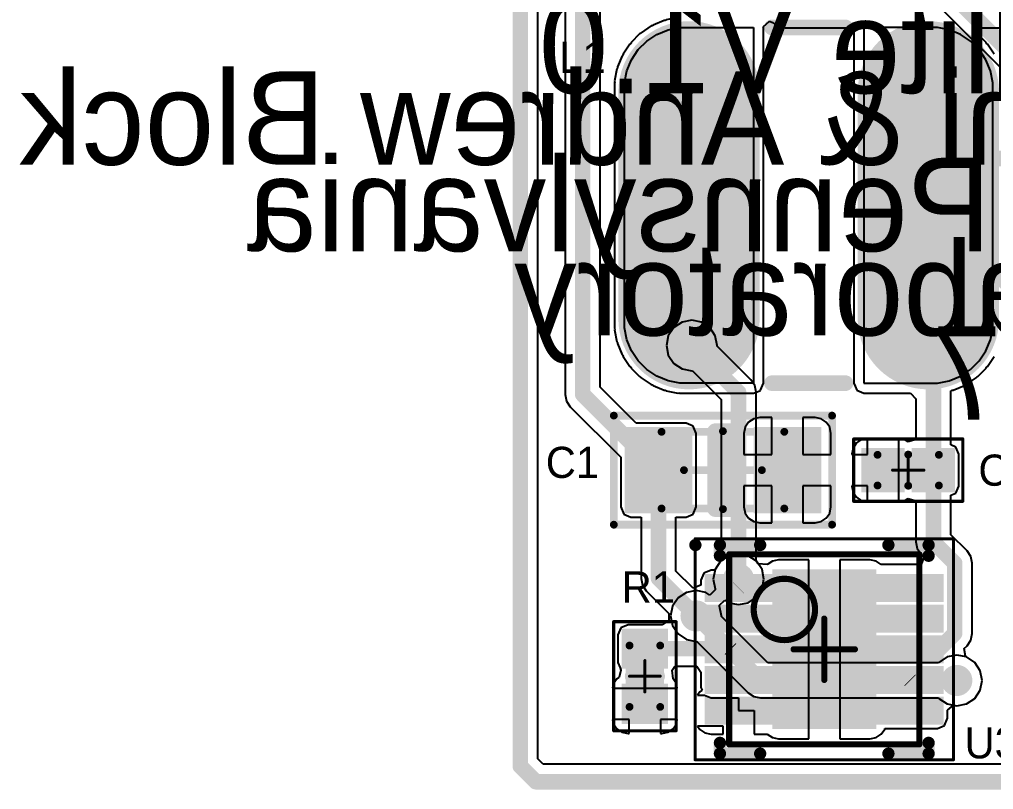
# Model space of a CAD drawing. Header units: millimetres. Extents: x 2.97 to 4.22, y 2.56 to 3.79.
# Drawn here: x 2.969 to 3.594, y 2.555 to 3.049 of the extents above; entities that cross this region are included whole.
import ezdxf

# ---------------------------------------------------------------- set-up
doc = ezdxf.new("R2010")
doc.units = ezdxf.units.MM
doc.header["$MEASUREMENT"] = 0
for name, color, linetype in [('BottomLayer', 5, 'Continuous'), ('BottomOverlay', 54, 'Continuous'), ('BottomSolder', 6, 'Continuous'), ('KeepOutLayer', 6, 'Continuous'), ('Mechanical13', 56, 'Continuous'), ('Mechanical15', 56, 'Continuous'), ('Mechanical2', 216, 'Continuous'), ('Mechanical3', 76, 'Continuous'), ('MultiLayer', 9, 'Continuous'), ('TopLayer', 1, 'Continuous'), ('TopOverlay', 2, 'Continuous'), ('TopPaste', 8, 'Continuous'), ('TopSolder', 216, 'Continuous')]:
    doc.layers.add(name, color=color, linetype=linetype)

msp = doc.modelspace()

# ---------------------------------------------------------------- linework, layer by layer
at = {"layer": 'BottomLayer'}
for p, q in [((3.30122, 2.57465), (3.30122, 3.66496)), ((3.45816, 3.1583), (3.80415, 2.81231)), ((3.4, 2.85631), (3.39376, 2.85507)), ((3.40624, 2.85507), (3.4, 2.85631)), ((3.38846, 2.85154), (3.38493, 2.84624)), ((3.39376, 2.85507), (3.38846, 2.85154)), ((3.41154, 2.85154), (3.40624, 2.85507)), ((3.41507, 2.84624), (3.41154, 2.85154)), ((3.38493, 2.84624), (3.38369, 2.84)), ((3.41631, 2.84), (3.41507, 2.84624)), ((3.38369, 2.84), (3.38493, 2.83376)), ((3.41624, 2.83962), (3.41631, 2.84)), ((3.43793, 2.81793), (3.41624, 2.83962)), ((3.38493, 2.83376), (3.38846, 2.82846)), ((3.38846, 2.82846), (3.39376, 2.82493)), ((3.39376, 2.82493), (3.4, 2.82369)), ((3.4, 2.82369), (3.40038, 2.82376)), ((3.40038, 2.82376), (3.41878, 2.80535)), ((3.44036, 2.81429), (3.43793, 2.81793)), ((3.44122, 2.81), (3.44036, 2.81429)), ((3.44122, 2.70175), (3.44122, 2.81)), ((3.44122, 2.81), (3.44122, 2.81)), ((3.41878, 2.80535), (3.41878, 2.70175)), ((3.41846, 2.70154), (3.41493, 2.69624)), ((3.41878, 2.70175), (3.41846, 2.70154)), ((3.44154, 2.70154), (3.44122, 2.70175)), ((3.44507, 2.69624), (3.44154, 2.70154)), ((3.41493, 2.69624), (3.41369, 2.69)), ((3.44631, 2.69), (3.44507, 2.69624)), ((3.41369, 2.69), (3.41493, 2.68376)), ((3.44507, 2.68376), (3.44631, 2.69)), ((3.39651, 2.68151), (3.39121, 2.67797)), ((3.40275, 2.68275), (3.39651, 2.68151)), ((3.40899, 2.68151), (3.40275, 2.68275)), ((3.41157, 2.67978), (3.40899, 2.68151)), ((3.41518, 2.68339), (3.41157, 2.67978)), ((3.41493, 2.68376), (3.41518, 2.68339)), ((3.44154, 2.67846), (3.44507, 2.68376)), ((3.39121, 2.67797), (3.38768, 2.67268)), ((3.41757, 2.67305), (3.42118, 2.67665)), ((3.42118, 2.67665), (3.42376, 2.67493)), ((3.42376, 2.67493), (3.43, 2.67369)), ((3.43, 2.67369), (3.43624, 2.67493)), ((3.43624, 2.67493), (3.44154, 2.67846)), ((3.38768, 2.67268), (3.38644, 2.66643)), ((3.41782, 2.67268), (3.41757, 2.67305)), ((3.41906, 2.66643), (3.41782, 2.67268)), ((3.38644, 2.66643), (3.38768, 2.66019)), ((3.41899, 2.66606), (3.41906, 2.66643)), ((3.44883, 2.63622), (3.41899, 2.66606)), ((3.38768, 2.66019), (3.39121, 2.6549)), ((3.39121, 2.6549), (3.39651, 2.65136)), ((3.39651, 2.65136), (3.40275, 2.65012)), ((3.40275, 2.65012), (3.40313, 2.6502)), ((3.40313, 2.6502), (3.43625, 2.61707)), ((3.56376, 2.64007), (3.55846, 2.63654)), ((3.57, 2.64131), (3.56376, 2.64007)), ((3.57624, 2.64007), (3.57, 2.64131)), ((3.58154, 2.63654), (3.57624, 2.64007)), ((3.55825, 2.63622), (3.44883, 2.63622)), ((3.55846, 2.63654), (3.55825, 2.63622)), ((3.58507, 2.63124), (3.58154, 2.63654)), ((3.58631, 2.625), (3.58507, 2.63124)), ((3.58507, 2.61876), (3.58631, 2.625)), ((3.58154, 2.61346), (3.58507, 2.61876)), ((3.43625, 2.61707), (3.43625, 2.61707)), ((3.43625, 2.61707), (3.43989, 2.61464)), ((3.43989, 2.61464), (3.44418, 2.61378)), ((3.44418, 2.61378), (3.44418, 2.61378)), ((3.44418, 2.61378), (3.55825, 2.61378)), ((3.55825, 2.61378), (3.55846, 2.61346)), ((3.55846, 2.61346), (3.56376, 2.60993)), ((3.57624, 2.60993), (3.58154, 2.61346)), ((3.56376, 2.60993), (3.57, 2.60869)), ((3.57, 2.60869), (3.57624, 2.60993)), ((3.30465, 2.57122), (3.30122, 2.57465)), ((4.19035, 2.57122), (3.30465, 2.57122))]:
    msp.add_line(p, q, dxfattribs=at)
at = {"layer": 'BottomLayer', "const_width": 0.01}
for points in [[(3.4628, 3.16952), (3.81332, 2.819)], [(3.4, 2.84), (3.43, 2.81)], [(3.43, 2.69), (3.43, 2.81)], [(3.40275, 2.66643), (3.44418, 2.625)], [(3.44418, 2.625), (3.57, 2.625)]]:
    msp.add_lwpolyline(points, dxfattribs=at)
at = {"layer": 'BottomLayer'}
for points, const_width in [([(3.395, 2.84, 1), (3.405, 2.84, 1)], 0.01), ([(3.3975, 2.84, 1), (3.4025, 2.84, 1)], 0.005), ([(3.4275, 2.81, 1), (3.4325, 2.81, 1)], 0.005), ([(3.4275, 2.81, 1), (3.4325, 2.81, 1)], 0.005), ([(3.455, 2.77, 1), (3.465, 2.77, 1)], 0.01), ([(3.455, 2.745, 1), (3.465, 2.745, 1)], 0.01), ([(3.425, 2.69, 1), (3.435, 2.69, 1)], 0.01), ([(3.4275, 2.69, 1), (3.4325, 2.69, 1)], 0.005), ([(3.47, 2.68, 1), (3.48, 2.68, 1)], 0.01), ([(3.49, 2.68, 1), (3.5, 2.68, 1)], 0.01), ([(3.39775, 2.66643, 1), (3.40775, 2.66643, 1)], 0.01), ([(3.40025, 2.66643, 1), (3.40525, 2.66643, 1)], 0.005), ([(3.47, 2.655, 1), (3.48, 2.655, 1)], 0.01), ([(3.49, 2.655, 1), (3.5, 2.655, 1)], 0.01), ([(3.565, 2.625, 1), (3.575, 2.625, 1)], 0.01), ([(3.44168, 2.625, 1), (3.44668, 2.625, 1)], 0.005), ([(3.44168, 2.625, 1), (3.44668, 2.625, 1)], 0.005), ([(3.5675, 2.625, 1), (3.5725, 2.625, 1)], 0.005), ([(3.36492, 2.61, 1), (3.37492, 2.61, 1)], 0.01)]:
    msp.add_lwpolyline(points, format="xyb", close=True, dxfattribs=dict(at, const_width=const_width))
at = {"layer": 'BottomSolder', "const_width": 0.006}
for points in [[(3.397, 2.84, 1), (3.403, 2.84, 1)], [(3.457, 2.77, 1), (3.463, 2.77, 1)], [(3.457, 2.745, 1), (3.463, 2.745, 1)], [(3.427, 2.69, 1), (3.433, 2.69, 1)], [(3.472, 2.68, 1), (3.478, 2.68, 1)], [(3.492, 2.68, 1), (3.498, 2.68, 1)], [(3.39975, 2.66643, 1), (3.40575, 2.66643, 1)], [(3.472, 2.655, 1), (3.478, 2.655, 1)], [(3.492, 2.655, 1), (3.498, 2.655, 1)], [(3.567, 2.625, 1), (3.573, 2.625, 1)], [(3.36692, 2.61, 1), (3.37292, 2.61, 1)]]:
    msp.add_lwpolyline(points, format="xyb", close=True, dxfattribs=at)
at = {"layer": 'KeepOutLayer', "const_width": 0.01}
for points in [[(3.29, 2.57), (3.29, 3.775)], [(3.29, 2.57), (3.3, 2.56)], [(3.3, 2.56), (4.195, 2.56)]]:
    msp.add_lwpolyline(points, dxfattribs=at)
at = {"layer": 'KeepOutLayer', "const_width": 0.005}
for points in [[(3.2875, 2.57, 1), (3.2925, 2.57, 1)], [(3.2875, 2.57, 1), (3.2925, 2.57, 1)], [(3.2975, 2.56, 1), (3.3025, 2.56, 1)], [(3.2975, 2.56, 1), (3.3025, 2.56, 1)]]:
    msp.add_lwpolyline(points, format="xyb", close=True, dxfattribs=at)
at = {"layer": 'Mechanical13', "const_width": 0.00394}
for points in [[(3.42398, 2.58398), (3.42398, 2.70602)], [(3.42398, 2.70602), (3.54602, 2.70602)], [(3.54602, 2.58398), (3.54602, 2.70602)], [(3.42398, 2.58398), (3.54602, 2.58398)]]:
    msp.add_lwpolyline(points, dxfattribs=at)
at = {"layer": 'Mechanical13'}
for points, const_width in [([(3.42299, 2.70602, 1), (3.42496, 2.70602, 1)], 0.00197), ([(3.42299, 2.70602, 1), (3.42496, 2.70602, 1)], 0.00197), ([(3.54504, 2.70602, 1), (3.54701, 2.70602, 1)], 0.00197), ([(3.54504, 2.70602, 1), (3.54701, 2.70602, 1)], 0.00197), ([(3.47909, 2.67059, 1), (3.43972, 2.67059, 1)], 0.00394), ([(3.43874, 2.67059, 1), (3.44071, 2.67059, 1)], 0.00197), ([(3.47811, 2.67059, 1), (3.48008, 2.67059, 1)], 0.00197), ([(3.42299, 2.58398, 1), (3.42496, 2.58398, 1)], 0.00197), ([(3.42299, 2.58398, 1), (3.42496, 2.58398, 1)], 0.00197), ([(3.54504, 2.58398, 1), (3.54701, 2.58398, 1)], 0.00197), ([(3.54504, 2.58398, 1), (3.54701, 2.58398, 1)], 0.00197)]:
    msp.add_lwpolyline(points, format="xyb", close=True, dxfattribs=dict(at, const_width=const_width))
at = {"layer": 'Mechanical15'}
for points, const_width in [([(3.40213, 2.57413), (3.40213, 2.71587)], 0.00197), ([(3.40213, 2.71587), (3.56787, 2.71587)], 0.00197), ([(3.56787, 2.57413), (3.56787, 2.71587)], 0.00197), ([(3.485, 2.62532), (3.485, 2.66469)], 0.00394), ([(3.46531, 2.645), (3.50469, 2.645)], 0.00394), ([(3.40213, 2.57413), (3.56787, 2.57413)], 0.00197)]:
    msp.add_lwpolyline(points, dxfattribs=dict(at, const_width=const_width))
for points, const_width in [([(3.40163, 2.71587, 1), (3.40262, 2.71587, 1)], 0.000984), ([(3.40163, 2.71587, 1), (3.40262, 2.71587, 1)], 0.000984), ([(3.56738, 2.71587, 1), (3.56837, 2.71587, 1)], 0.000984), ([(3.56738, 2.71587, 1), (3.56837, 2.71587, 1)], 0.000984), ([(3.48402, 2.66469, 1), (3.48598, 2.66469, 1)], 0.00197), ([(3.46433, 2.645, 1), (3.4663, 2.645, 1)], 0.00197), ([(3.5037, 2.645, 1), (3.50567, 2.645, 1)], 0.00197), ([(3.48402, 2.62532, 1), (3.48598, 2.62532, 1)], 0.00197), ([(3.40163, 2.57413, 1), (3.40262, 2.57413, 1)], 0.000984), ([(3.40163, 2.57413, 1), (3.40262, 2.57413, 1)], 0.000984), ([(3.56738, 2.57413, 1), (3.56837, 2.57413, 1)], 0.000984), ([(3.56738, 2.57413, 1), (3.56837, 2.57413, 1)], 0.000984)]:
    msp.add_lwpolyline(points, format="xyb", close=True, dxfattribs=dict(at, const_width=const_width))
at = {"layer": 'Mechanical2'}
for points, const_width in [([(3.35, 2.725), (3.35, 2.795)], 0.005), ([(3.35, 2.795), (3.49, 2.795)], 0.005), ([(3.49, 2.725), (3.49, 2.795)], 0.005), ([(3.42, 2.735), (3.42, 2.785)], 0.005), ([(3.50386, 2.78), (3.57386, 2.78)], 0.002), ([(3.50386, 2.74), (3.50386, 2.78)], 0.002), ([(3.57386, 2.74), (3.57386, 2.78)], 0.002), ([(3.53886, 2.75), (3.53886, 2.77)], 0.002), ([(3.395, 2.76), (3.445, 2.76)], 0.005), ([(3.52886, 2.76), (3.54886, 2.76)], 0.002), ([(3.50386, 2.74), (3.57386, 2.74)], 0.002), ([(3.35, 2.725), (3.49, 2.725)], 0.005), ([(3.34992, 2.59272), (3.34992, 2.66272)], 0.002), ([(3.34992, 2.66272), (3.38992, 2.66272)], 0.002), ([(3.38992, 2.59272), (3.38992, 2.66272)], 0.002), ([(3.36992, 2.61772), (3.36992, 2.63772)], 0.002), ([(3.36008, 2.62772), (3.37977, 2.62772)], 0.002), ([(3.34992, 2.59272), (3.38992, 2.59272)], 0.002)]:
    msp.add_lwpolyline(points, dxfattribs=dict(at, const_width=const_width))
for points, const_width in [([(3.34875, 2.795, 1), (3.35125, 2.795, 1)], 0.0025), ([(3.34875, 2.795, 1), (3.35125, 2.795, 1)], 0.0025), ([(3.48875, 2.795, 1), (3.49125, 2.795, 1)], 0.0025), ([(3.48875, 2.795, 1), (3.49125, 2.795, 1)], 0.0025), ([(3.41875, 2.785, 1), (3.42125, 2.785, 1)], 0.0025), ([(3.50336, 2.78, 1), (3.50436, 2.78, 1)], 0.001), ([(3.50336, 2.78, 1), (3.50436, 2.78, 1)], 0.001), ([(3.57336, 2.78, 1), (3.57436, 2.78, 1)], 0.001), ([(3.57336, 2.78, 1), (3.57436, 2.78, 1)], 0.001), ([(3.53836, 2.77, 1), (3.53936, 2.77, 1)], 0.001), ([(3.39375, 2.76, 1), (3.39625, 2.76, 1)], 0.0025), ([(3.44375, 2.76, 1), (3.44625, 2.76, 1)], 0.0025), ([(3.52836, 2.76, 1), (3.52936, 2.76, 1)], 0.001), ([(3.54836, 2.76, 1), (3.54936, 2.76, 1)], 0.001), ([(3.53836, 2.75, 1), (3.53936, 2.75, 1)], 0.001), ([(3.41875, 2.735, 1), (3.42125, 2.735, 1)], 0.0025), ([(3.50336, 2.74, 1), (3.50436, 2.74, 1)], 0.001), ([(3.50336, 2.74, 1), (3.50436, 2.74, 1)], 0.001), ([(3.57336, 2.74, 1), (3.57436, 2.74, 1)], 0.001), ([(3.57336, 2.74, 1), (3.57436, 2.74, 1)], 0.001), ([(3.34875, 2.725, 1), (3.35125, 2.725, 1)], 0.0025), ([(3.34875, 2.725, 1), (3.35125, 2.725, 1)], 0.0025), ([(3.48875, 2.725, 1), (3.49125, 2.725, 1)], 0.0025), ([(3.48875, 2.725, 1), (3.49125, 2.725, 1)], 0.0025), ([(3.34942, 2.66272, 1), (3.35042, 2.66272, 1)], 0.001), ([(3.34942, 2.66272, 1), (3.35042, 2.66272, 1)], 0.001), ([(3.38942, 2.66272, 1), (3.39042, 2.66272, 1)], 0.001), ([(3.38942, 2.66272, 1), (3.39042, 2.66272, 1)], 0.001), ([(3.36942, 2.63772, 1), (3.37042, 2.63772, 1)], 0.001), ([(3.35958, 2.62772, 1), (3.36058, 2.62772, 1)], 0.001), ([(3.37927, 2.62772, 1), (3.38027, 2.62772, 1)], 0.001), ([(3.36942, 2.61772, 1), (3.37042, 2.61772, 1)], 0.001), ([(3.34942, 2.59272, 1), (3.35042, 2.59272, 1)], 0.001), ([(3.34942, 2.59272, 1), (3.35042, 2.59272, 1)], 0.001), ([(3.38942, 2.59272, 1), (3.39042, 2.59272, 1)], 0.001), ([(3.38942, 2.59272, 1), (3.39042, 2.59272, 1)], 0.001)]:
    msp.add_lwpolyline(points, format="xyb", close=True, dxfattribs=dict(at, const_width=const_width))
at = {"layer": 'Mechanical3', "const_width": 0.005}
for points in [[(3.38063, 2.78461), (3.45937, 2.78461)], [(3.38063, 2.73539), (3.38063, 2.78461)], [(3.45937, 2.73539), (3.45937, 2.78461)], [(3.51917, 2.76984), (3.55854, 2.76984)], [(3.51917, 2.75016), (3.51917, 2.76984)], [(3.55854, 2.75016), (3.55854, 2.76984)], [(3.51917, 2.75016), (3.55854, 2.75016)], [(3.38063, 2.73539), (3.45937, 2.73539)], [(3.36008, 2.60803), (3.36008, 2.6474)], [(3.36008, 2.6474), (3.37976, 2.6474)], [(3.37976, 2.60803), (3.37976, 2.6474)], [(3.36008, 2.60803), (3.37976, 2.60803)]]:
    msp.add_lwpolyline(points, dxfattribs=at)
at = {"layer": 'Mechanical3', "const_width": 0.0025}
for points in [[(3.37938, 2.78461, 1), (3.38188, 2.78461, 1)], [(3.37938, 2.78461, 1), (3.38188, 2.78461, 1)], [(3.45812, 2.78461, 1), (3.46062, 2.78461, 1)], [(3.45812, 2.78461, 1), (3.46062, 2.78461, 1)], [(3.51792, 2.76984, 1), (3.52042, 2.76984, 1)], [(3.51792, 2.76984, 1), (3.52042, 2.76984, 1)], [(3.55729, 2.76984, 1), (3.55979, 2.76984, 1)], [(3.55729, 2.76984, 1), (3.55979, 2.76984, 1)], [(3.51792, 2.75016, 1), (3.52042, 2.75016, 1)], [(3.51792, 2.75016, 1), (3.52042, 2.75016, 1)], [(3.55729, 2.75016, 1), (3.55979, 2.75016, 1)], [(3.55729, 2.75016, 1), (3.55979, 2.75016, 1)], [(3.37938, 2.73539, 1), (3.38188, 2.73539, 1)], [(3.37938, 2.73539, 1), (3.38188, 2.73539, 1)], [(3.45812, 2.73539, 1), (3.46062, 2.73539, 1)], [(3.45812, 2.73539, 1), (3.46062, 2.73539, 1)], [(3.35883, 2.6474, 1), (3.36133, 2.6474, 1)], [(3.35883, 2.6474, 1), (3.36133, 2.6474, 1)], [(3.37851, 2.6474, 1), (3.38101, 2.6474, 1)], [(3.37851, 2.6474, 1), (3.38101, 2.6474, 1)], [(3.35883, 2.60803, 1), (3.36133, 2.60803, 1)], [(3.35883, 2.60803, 1), (3.36133, 2.60803, 1)], [(3.37851, 2.60803, 1), (3.38101, 2.60803, 1)], [(3.37851, 2.60803, 1), (3.38101, 2.60803, 1)]]:
    msp.add_lwpolyline(points, format="xyb", close=True, dxfattribs=at)
at = {"layer": 'MultiLayer', "const_width": 0.01}
for points in [[(3.395, 2.84, 1), (3.405, 2.84, 1)], [(3.455, 2.77, 1), (3.465, 2.77, 1)], [(3.455, 2.745, 1), (3.465, 2.745, 1)], [(3.425, 2.69, 1), (3.435, 2.69, 1)], [(3.47, 2.68, 1), (3.48, 2.68, 1)], [(3.49, 2.68, 1), (3.5, 2.68, 1)], [(3.39775, 2.66643, 1), (3.40775, 2.66643, 1)], [(3.47, 2.655, 1), (3.48, 2.655, 1)], [(3.49, 2.655, 1), (3.5, 2.655, 1)], [(3.565, 2.625, 1), (3.575, 2.625, 1)], [(3.36492, 2.61, 1), (3.37492, 2.61, 1)]]:
    msp.add_lwpolyline(points, format="xyb", close=True, dxfattribs=at)
at = {"layer": 'TopLayer'}
for p, q in [((3.30122, 2.57465), (3.30122, 3.66496)), ((3.31878, 3.44), (3.31878, 2.80866)), ((3.34122, 2.81331), (3.34122, 3.14373)), ((3.39111, 3.05054), (3.38351, 3.04903)), ((3.374, 3.04509), (3.36756, 3.04078)), ((3.37466, 3.04522), (3.374, 3.04509)), ((3.37513, 3.04569), (3.37466, 3.04522)), ((3.38229, 3.04866), (3.37513, 3.04569)), ((3.38296, 3.04866), (3.38229, 3.04866)), ((3.38351, 3.04903), (3.38296, 3.04866)), ((3.38478, 3.04266), (3.39238, 3.04417)), ((3.39238, 3.04417), (3.39626, 3.04417)), ((3.39626, 3.04417), (3.39626, 3.04417)), ((3.39626, 3.04417), (3.43957, 3.04417)), ((3.43957, 3.04417), (3.43957, 2.81583)), ((3.4459, 3.04456), (3.44978, 3.04825)), ((3.44606, 3.04417), (3.4459, 3.04456)), ((3.44606, 2.81583), (3.44606, 3.04417)), ((3.44978, 3.04825), (3.45189, 3.04724)), ((3.45189, 3.04724), (3.45553, 3.04481)), ((3.45553, 3.04481), (3.45982, 3.04396)), ((3.45982, 3.04396), (3.45983, 3.04396)), ((3.45983, 3.04396), (3.50394, 3.04396)), ((3.50394, 3.04396), (3.50394, 2.81582)), ((3.55374, 3.04418), (3.51043, 3.04417)), ((3.51043, 3.04417), (3.51043, 2.81582)), ((3.55375, 3.04418), (3.55374, 3.04418)), ((3.55762, 3.04417), (3.55375, 3.04418)), ((3.56523, 3.04266), (3.55762, 3.04417)), ((3.58445, 3.03896), (3.5858, 3.04368)), ((3.5858, 3.04368), (3.5859, 3.04384)), ((3.5859, 3.04384), (3.58601, 3.04396)), ((3.58601, 3.04396), (3.84518, 3.04396)), ((3.36657, 3.03997), (3.36109, 3.03449)), ((3.36719, 3.04023), (3.36657, 3.03997)), ((3.36756, 3.04078), (3.36719, 3.04023)), ((3.37116, 3.03538), (3.37761, 3.03969)), ((3.37761, 3.03969), (3.38478, 3.04266)), ((3.57239, 3.03969), (3.56523, 3.04266)), ((3.57884, 3.03538), (3.57239, 3.03969)), ((3.58892, 3.03449), (3.58445, 3.03896)), ((3.36028, 3.03351), (3.35597, 3.02706)), ((3.36083, 3.03388), (3.36028, 3.03351)), ((3.36109, 3.03449), (3.36083, 3.03388)), ((3.36568, 3.0299), (3.37116, 3.03538)), ((3.58432, 3.0299), (3.57884, 3.03538)), ((3.58917, 3.03387), (3.58892, 3.03449)), ((3.58972, 3.0335), (3.58917, 3.03387)), ((3.59403, 3.02706), (3.58972, 3.0335)), ((3.35537, 3.02594), (3.3524, 3.01877)), ((3.35584, 3.02641), (3.35537, 3.02594)), ((3.35597, 3.02706), (3.35584, 3.02641)), ((3.36137, 3.02345), (3.36568, 3.0299)), ((3.58863, 3.02345), (3.58432, 3.0299)), ((3.3524, 3.01811), (3.35203, 3.01756)), ((3.3524, 3.01877), (3.3524, 3.01811)), ((3.3584, 3.01629), (3.36137, 3.02345)), ((3.5916, 3.01628), (3.58863, 3.02345)), ((3.35203, 3.01756), (3.35052, 3.00995)), ((3.35689, 3.00868), (3.3584, 3.01629)), ((3.59311, 3.00868), (3.5916, 3.01628)), ((3.35065, 3.0093), (3.3504, 3.00868)), ((3.3504, 3.00868), (3.3504, 3.00481)), ((3.35052, 3.00995), (3.35065, 3.0093)), ((3.35689, 3.00481), (3.35689, 3.00868)), ((3.59311, 3.0048), (3.59311, 3.00868)), ((3.3504, 3.00481), (3.3504, 2.8552)), ((3.35689, 2.8552), (3.35689, 3.00481)), ((3.59311, 2.8552), (3.59311, 3.0048)), ((3.3504, 2.8552), (3.3504, 2.8552)), ((3.3504, 2.8552), (3.3504, 2.8552)), ((3.3504, 2.8552), (3.3504, 2.85132)), ((3.3504, 2.85132), (3.35065, 2.8507)), ((3.35065, 2.8507), (3.35052, 2.85005)), ((3.35052, 2.85005), (3.35203, 2.84244)), ((3.35689, 2.85132), (3.35689, 2.8552)), ((3.35689, 2.8552), (3.35689, 2.8552)), ((3.3584, 2.84371), (3.35689, 2.85132)), ((3.5916, 2.84371), (3.59311, 2.85132)), ((3.59311, 2.85132), (3.59311, 2.8552)), ((3.59311, 2.8552), (3.59311, 2.8552)), ((3.36137, 2.83655), (3.3584, 2.84371)), ((3.58863, 2.83655), (3.5916, 2.84371)), ((3.35203, 2.84244), (3.3524, 2.84189)), ((3.3524, 2.84189), (3.3524, 2.84123)), ((3.3524, 2.84123), (3.35537, 2.83406)), ((3.35537, 2.83406), (3.35584, 2.83359)), ((3.35584, 2.83359), (3.35597, 2.83294)), ((3.35597, 2.83294), (3.36028, 2.82649)), ((3.36568, 2.8301), (3.36137, 2.83655)), ((3.58432, 2.8301), (3.58863, 2.83655)), ((3.58972, 2.82649), (3.59403, 2.83294)), ((3.36028, 2.82649), (3.36083, 2.82612)), ((3.36083, 2.82612), (3.36109, 2.82551)), ((3.36109, 2.82551), (3.36657, 2.82002)), ((3.37116, 2.82462), (3.36568, 2.8301)), ((3.37761, 2.82031), (3.37116, 2.82462)), ((3.57239, 2.82031), (3.57884, 2.82462)), ((3.57884, 2.82462), (3.58432, 2.8301)), ((3.58343, 2.82002), (3.58891, 2.82551)), ((3.58891, 2.82551), (3.58917, 2.82612)), ((3.58917, 2.82612), (3.58972, 2.82649)), ((3.36657, 2.82002), (3.36719, 2.81977)), ((3.36719, 2.81977), (3.36756, 2.81922)), ((3.36756, 2.81922), (3.374, 2.81491)), ((3.38478, 2.81734), (3.37761, 2.82031)), ((3.56522, 2.81734), (3.57239, 2.82031)), ((3.576, 2.81491), (3.58245, 2.81922)), ((3.58245, 2.81922), (3.58281, 2.81977)), ((3.58281, 2.81977), (3.58343, 2.82002)), ((3.3644, 2.79012), (3.34122, 2.81331)), ((3.374, 2.81491), (3.37466, 2.81478)), ((3.37466, 2.81478), (3.37513, 2.81431)), ((3.37513, 2.81431), (3.38229, 2.81134)), ((3.39238, 2.81583), (3.38478, 2.81734)), ((3.39626, 2.81583), (3.39238, 2.81583)), ((3.43957, 2.81583), (3.39626, 2.81583)), ((3.44416, 2.81123), (3.44606, 2.81583)), ((3.44606, 2.81583), (3.44606, 2.81583)), ((3.50394, 2.81582), (3.50473, 2.81392)), ((3.50473, 2.81392), (3.50583, 2.81126)), ((3.51043, 2.81582), (3.55374, 2.81583)), ((3.55374, 2.81583), (3.55762, 2.81583)), ((3.55762, 2.81583), (3.56522, 2.81734)), ((3.56771, 2.81134), (3.57487, 2.81431)), ((3.57487, 2.81431), (3.57534, 2.81478)), ((3.57534, 2.81478), (3.576, 2.81491)), ((3.31878, 2.80866), (3.31878, 2.80866)), ((3.31878, 2.80866), (3.31964, 2.80437)), ((3.38229, 2.81134), (3.38296, 2.81134)), ((3.38296, 2.81134), (3.38351, 2.81097)), ((3.38351, 2.81097), (3.39112, 2.80946)), ((3.39112, 2.80946), (3.39177, 2.80959)), ((3.39177, 2.80959), (3.39238, 2.80933)), ((3.39238, 2.80933), (3.39626, 2.80933)), ((3.39626, 2.80933), (3.43957, 2.80933)), ((3.43957, 2.80933), (3.44193, 2.81031)), ((3.43957, 2.80933), (3.43957, 2.80933)), ((3.43957, 2.80933), (3.43957, 2.80933)), ((3.44193, 2.81031), (3.44413, 2.81122)), ((3.44413, 2.81122), (3.44416, 2.81123)), ((3.50583, 2.81126), (3.50584, 2.81123)), ((3.50584, 2.81123), (3.51043, 2.80933)), ((3.51043, 2.80933), (3.51043, 2.80933)), ((3.51043, 2.80933), (3.54025, 2.80933)), ((3.54025, 2.80933), (3.54378, 2.8058)), ((3.54378, 2.8058), (3.54378, 2.78032)), ((3.56622, 2.81092), (3.56649, 2.81097)), ((3.56622, 2.77616), (3.56622, 2.81092)), ((3.56649, 2.81097), (3.56704, 2.81134)), ((3.56704, 2.81134), (3.56771, 2.81134)), ((3.31964, 2.80437), (3.32207, 2.80073)), ((3.32207, 2.80073), (3.35445, 2.76835)), ((3.44362, 2.79382), (3.43972, 2.79304)), ((3.45134, 2.79382), (3.44362, 2.79382)), ((3.45134, 2.77), (3.45134, 2.79382)), ((3.47905, 2.79382), (3.47134, 2.79382)), ((3.47134, 2.79382), (3.47134, 2.77)), ((3.48296, 2.79304), (3.47905, 2.79382)), ((3.39638, 2.79012), (3.3644, 2.79012)), ((3.40097, 2.78821), (3.39638, 2.79012)), ((3.40287, 2.78362), (3.40097, 2.78821)), ((3.4342, 2.78752), (3.43343, 2.78362)), ((3.43641, 2.79083), (3.4342, 2.78752)), ((3.43972, 2.79304), (3.43641, 2.79083)), ((3.48626, 2.79083), (3.48296, 2.79304)), ((3.48847, 2.78752), (3.48626, 2.79083)), ((3.48925, 2.78362), (3.48847, 2.78752)), ((3.40287, 2.73638), (3.40287, 2.78362)), ((3.43343, 2.78362), (3.43343, 2.77)), ((3.48925, 2.77), (3.48925, 2.78362)), ((3.50566, 2.77745), (3.50345, 2.77414)), ((3.50897, 2.77966), (3.50566, 2.77745)), ((3.51272, 2.7804), (3.50897, 2.77966)), ((3.51272, 2.77), (3.51272, 2.7804)), ((3.53646, 2.77966), (3.53272, 2.7804)), ((3.53272, 2.7804), (3.53272, 2.76)), ((3.53878, 2.7781), (3.53646, 2.77966)), ((3.54231, 2.77926), (3.53878, 2.7781)), ((3.54378, 2.78032), (3.54231, 2.77926)), ((3.56943, 2.77483), (3.56622, 2.77616)), ((3.57134, 2.77024), (3.56943, 2.77483)), ((3.35445, 2.76835), (3.35445, 2.73638)), ((3.43343, 2.77), (3.45134, 2.77)), ((3.47134, 2.77), (3.48925, 2.77)), ((3.50345, 2.77414), (3.50268, 2.77024)), ((3.50268, 2.77024), (3.50268, 2.77)), ((3.50268, 2.77), (3.51272, 2.77)), ((3.57134, 2.74976), (3.57134, 2.77024)), ((3.53272, 2.76), (3.53272, 2.7396)), ((3.45134, 2.75), (3.43343, 2.75)), ((3.43343, 2.75), (3.43343, 2.73638)), ((3.45134, 2.72618), (3.45134, 2.75)), ((3.48925, 2.75), (3.47134, 2.75)), ((3.47134, 2.75), (3.47134, 2.72618)), ((3.48925, 2.73638), (3.48925, 2.75)), ((3.51272, 2.75), (3.50268, 2.75)), ((3.50268, 2.75), (3.50268, 2.74976)), ((3.50268, 2.74976), (3.50345, 2.74586)), ((3.51272, 2.7396), (3.51272, 2.75)), ((3.56943, 2.74517), (3.57134, 2.74976)), ((3.50345, 2.74586), (3.50566, 2.74255)), ((3.56622, 2.74384), (3.56943, 2.74517)), ((3.56622, 2.71858), (3.56622, 2.74384)), ((3.50566, 2.74255), (3.50897, 2.74034)), ((3.50897, 2.74034), (3.51272, 2.7396)), ((3.53272, 2.7396), (3.53646, 2.74034)), ((3.53646, 2.74034), (3.53878, 2.7419)), ((3.53878, 2.7419), (3.54231, 2.74074)), ((3.54231, 2.74074), (3.54378, 2.73968)), ((3.54378, 2.73968), (3.54378, 2.71393)), ((3.35445, 2.73638), (3.35635, 2.73179)), ((3.35635, 2.73179), (3.36094, 2.72988)), ((3.39638, 2.72988), (3.40097, 2.73179)), ((3.40097, 2.73179), (3.40287, 2.73638)), ((3.43343, 2.73638), (3.4342, 2.73248)), ((3.4342, 2.73248), (3.43641, 2.72917)), ((3.48626, 2.72917), (3.48847, 2.73248)), ((3.48847, 2.73248), (3.48925, 2.73638)), ((3.36094, 2.72988), (3.36744, 2.72988)), ((3.36744, 2.72988), (3.36744, 2.69052)), ((3.38988, 2.69517), (3.38988, 2.72988)), ((3.38988, 2.72988), (3.39638, 2.72988)), ((3.43641, 2.72917), (3.43972, 2.72696)), ((3.43972, 2.72696), (3.44362, 2.72618)), ((3.44362, 2.72618), (3.45134, 2.72618)), ((3.47134, 2.72618), (3.47905, 2.72618)), ((3.47905, 2.72618), (3.48296, 2.72696)), ((3.48296, 2.72696), (3.48626, 2.72917)), ((3.57657, 2.70822), (3.56622, 2.71858)), ((3.54378, 2.71393), (3.54378, 2.71393)), ((3.54378, 2.71393), (3.54464, 2.70964)), ((3.43, 2.70631), (3.42376, 2.70507)), ((3.43624, 2.70507), (3.43, 2.70631)), ((3.54464, 2.70964), (3.54707, 2.706)), ((3.54707, 2.706), (3.54896, 2.70411)), ((3.579, 2.70458), (3.57657, 2.70822)), ((3.41846, 2.70154), (3.41493, 2.69624)), ((3.42376, 2.70507), (3.41846, 2.70154)), ((3.44154, 2.70154), (3.43624, 2.70507)), ((3.44269, 2.69981), (3.44154, 2.70154)), ((3.44829, 2.69946), (3.44269, 2.69981)), ((3.44879, 2.69968), (3.44829, 2.69946)), ((3.45177, 2.70166), (3.44879, 2.69968)), ((3.45567, 2.70244), (3.45177, 2.70166)), ((3.475, 2.70244), (3.45567, 2.70244)), ((3.475, 2.645), (3.475, 2.70244)), ((3.51433, 2.70244), (3.495, 2.70244)), ((3.495, 2.70244), (3.495, 2.645)), ((3.51823, 2.70166), (3.51433, 2.70244)), ((3.52154, 2.69945), (3.51823, 2.70166)), ((3.5216, 2.69937), (3.52154, 2.69945)), ((3.52221, 2.69949), (3.5216, 2.69937)), ((3.54705, 2.69949), (3.52221, 2.69949)), ((3.54896, 2.70411), (3.54705, 2.69949)), ((3.57985, 2.70029), (3.579, 2.70458)), ((3.57985, 2.65521), (3.57985, 2.70029)), ((3.57985, 2.70029), (3.57985, 2.70029)), ((3.40087, 2.68418), (3.38988, 2.69517)), ((3.40777, 2.69388), (3.40587, 2.68929)), ((3.41236, 2.69579), (3.40777, 2.69388)), ((3.41484, 2.69579), (3.41236, 2.69579)), ((3.41493, 2.69624), (3.41484, 2.69579)), ((3.36744, 2.69052), (3.36744, 2.69052)), ((3.36744, 2.69052), (3.3683, 2.68623)), ((3.40587, 2.68929), (3.40587, 2.68625)), ((3.3683, 2.68623), (3.37073, 2.68259)), ((3.37073, 2.68259), (3.38538, 2.66795)), ((3.40587, 2.68625), (3.40087, 2.68418)), ((3.38538, 2.66378), (3.38105, 2.66066)), ((3.38538, 2.66795), (3.38538, 2.66378)), ((3.3545, 2.65888), (3.3526, 2.65429)), ((3.3591, 2.66079), (3.3545, 2.65888)), ((3.38075, 2.66079), (3.3591, 2.66079)), ((3.38105, 2.66066), (3.38075, 2.66079)), ((3.3526, 2.65429), (3.3526, 2.63658)), ((3.57657, 2.64728), (3.579, 2.65092)), ((3.579, 2.65092), (3.57985, 2.65521)), ((3.57985, 2.65521), (3.57985, 2.65521)), ((3.475, 2.58756), (3.475, 2.645)), ((3.495, 2.645), (3.495, 2.58756)), ((3.57473, 2.64544), (3.57657, 2.64728)), ((3.57562, 2.64053), (3.57473, 2.64544)), ((3.57657, 2.64728), (3.57657, 2.64728)), ((3.57636, 2.64), (3.57562, 2.64053)), ((3.58154, 2.63654), (3.57636, 2.64)), ((3.3526, 2.63658), (3.35405, 2.63307)), ((3.35441, 2.63158), (3.35335, 2.62705)), ((3.35405, 2.63307), (3.35441, 2.63158)), ((3.38745, 2.63157), (3.38923, 2.63422)), ((3.38796, 2.62607), (3.38745, 2.63157)), ((3.38923, 2.63422), (3.40321, 2.63422)), ((3.40321, 2.63422), (3.40587, 2.63024)), ((3.58507, 2.63124), (3.58154, 2.63654)), ((3.58631, 2.625), (3.58507, 2.63124)), ((3.35189, 2.62607), (3.34968, 2.62276)), ((3.35335, 2.62705), (3.35189, 2.62607)), ((3.39017, 2.62276), (3.38796, 2.62607)), ((3.40587, 2.63024), (3.40587, 2.62039)), ((3.58507, 2.61876), (3.58631, 2.625)), ((3.34968, 2.62276), (3.34913, 2.62)), ((3.34913, 2.62), (3.36992, 2.62)), ((3.36992, 2.62), (3.39072, 2.62)), ((3.39072, 2.62), (3.39017, 2.62276)), ((3.40657, 2.61871), (3.40515, 2.61776)), ((3.40587, 2.62039), (3.40657, 2.61871)), ((3.58154, 2.61346), (3.58507, 2.61876)), ((3.40515, 2.61776), (3.40373, 2.61563)), ((3.40373, 2.61563), (3.40818, 2.61563)), ((3.40818, 2.61563), (3.41236, 2.6139)), ((3.41236, 2.6139), (3.43008, 2.6139)), ((3.43008, 2.6139), (3.43008, 2.60563)), ((3.57624, 2.60993), (3.58154, 2.61346)), ((3.43008, 2.60563), (3.44008, 2.60563)), ((3.44008, 2.60563), (3.44008, 2.59051)), ((3.56413, 2.60591), (3.568, 2.60908)), ((3.56413, 2.60071), (3.56413, 2.60591)), ((3.568, 2.60908), (3.57, 2.60869)), ((3.57, 2.60869), (3.57624, 2.60993)), ((3.35992, 2.6), (3.34913, 2.6)), ((3.34913, 2.6), (3.34968, 2.59724)), ((3.35992, 2.59095), (3.35992, 2.6)), ((3.39072, 2.6), (3.37992, 2.6)), ((3.37992, 2.6), (3.37992, 2.59095)), ((3.39017, 2.59724), (3.39072, 2.6)), ((3.56223, 2.59612), (3.56413, 2.60071)), ((3.34968, 2.59724), (3.35189, 2.59393)), ((3.35189, 2.59393), (3.35519, 2.59172)), ((3.38465, 2.59172), (3.38796, 2.59393)), ((3.38796, 2.59393), (3.39017, 2.59724)), ((3.42008, 2.59563), (3.40373, 2.59563)), ((3.40373, 2.59563), (3.40515, 2.5935)), ((3.40515, 2.5935), (3.40846, 2.59129)), ((3.42008, 2.59051), (3.42008, 2.59563)), ((3.52154, 2.59055), (3.52375, 2.59385)), ((3.52375, 2.59385), (3.52382, 2.59421)), ((3.52382, 2.59421), (3.55764, 2.59421)), ((3.55764, 2.59421), (3.56223, 2.59612)), ((3.35519, 2.59172), (3.3591, 2.59095)), ((3.3591, 2.59095), (3.35992, 2.59095)), ((3.37992, 2.59095), (3.38075, 2.59095)), ((3.38075, 2.59095), (3.38465, 2.59172)), ((3.40846, 2.59129), (3.41236, 2.59051)), ((3.41236, 2.59051), (3.42008, 2.59051)), ((3.44008, 2.59051), (3.44779, 2.59051)), ((3.44779, 2.59051), (3.4484, 2.59063)), ((3.4484, 2.59063), (3.44846, 2.59055)), ((3.44846, 2.59055), (3.45177, 2.58834)), ((3.45177, 2.58834), (3.45567, 2.58756)), ((3.45567, 2.58756), (3.475, 2.58756)), ((3.495, 2.58756), (3.51433, 2.58756)), ((3.51433, 2.58756), (3.51823, 2.58834)), ((3.51823, 2.58834), (3.52154, 2.59055)), ((3.30465, 2.57122), (3.30122, 2.57465)), ((4.19035, 2.57122), (3.30465, 2.57122))]:
    msp.add_line(p, q, dxfattribs=at)
for points, const_width in [([(3.33, 2.80866), (3.33, 3.44)], 0.01), ([(3.39823, 3.00283), (3.39823, 2.85717)], 0.08268), ([(3.55177, 3.00283), (3.55177, 2.85717)], 0.08268), ([(3.55177, 2.93), (3.58177, 2.96)], 0.01), ([(3.58177, 2.96), (3.64748, 2.96)], 0.01), ([(3.55177, 2.93), (3.555, 2.92677)], 0.01), ([(3.555, 2.92677), (3.64777, 2.834)], 0.01), ([(3.555, 2.76), (3.555, 2.92677)], 0.01), ([(3.33, 2.80866), (3.37866, 2.76)], 0.01), ([(3.37866, 2.69052), (3.37866, 2.76)], 0.01), ([(3.555, 2.71393), (3.555, 2.76)], 0.01), ([(3.555, 2.71393), (3.56864, 2.70029)], 0.01), ([(3.56864, 2.65521), (3.56864, 2.70029)], 0.01), ([(3.37866, 2.69052), (3.40275, 2.66643)], 0.01), ([(3.43, 2.68429), (3.43, 2.69)], 0.01), ([(3.43, 2.68429), (3.43008, 2.68437)], 0.01), ([(3.505, 2.68061), (3.50876, 2.68437)], 0.01), ([(3.50876, 2.68437), (3.53992, 2.68437)], 0.01), ([(3.40275, 2.66643), (3.42833, 2.66643)], 0.01), ([(3.42833, 2.66643), (3.43008, 2.66469)], 0.01), ([(3.55843, 2.645), (3.56864, 2.65521)], 0.01), ([(3.36992, 2.64543), (3.42464, 2.64543)], 0.01), ([(3.42464, 2.64543), (3.42508, 2.645)], 0.01), ([(3.53992, 2.645), (3.55843, 2.645)], 0.01), ([(3.53992, 2.62532), (3.54024, 2.625)], 0.01), ([(3.54024, 2.625), (3.57, 2.625)], 0.01), ([(3.43008, 2.60563), (3.465, 2.60563)], 0.01)]:
    msp.add_lwpolyline(points, dxfattribs=dict(at, const_width=const_width))
for points, const_width in [([(3.37756, 3.00283, 1), (3.4189, 3.00283, 1)], 0.04134), ([(3.5311, 3.00283, 1), (3.57244, 3.00283, 1)], 0.04134), ([(3.57927, 2.96, 1), (3.58427, 2.96, 1)], 0.005), ([(3.57927, 2.96, 1), (3.58427, 2.96, 1)], 0.005), ([(3.54927, 2.93, 1), (3.55427, 2.93, 1)], 0.005), ([(3.54927, 2.93, 1), (3.55427, 2.93, 1)], 0.005), ([(3.5525, 2.92677, 1), (3.5575, 2.92677, 1)], 0.005), ([(3.5525, 2.92677, 1), (3.5575, 2.92677, 1)], 0.005), ([(3.5525, 2.92677, 1), (3.5575, 2.92677, 1)], 0.005), ([(3.37756, 2.85717, 1), (3.4189, 2.85717, 1)], 0.04134), ([(3.5311, 2.85717, 1), (3.57244, 2.85717, 1)], 0.04134), ([(3.395, 2.84, 1), (3.405, 2.84, 1)], 0.01), ([(3.3275, 2.80866, 1), (3.3325, 2.80866, 1)], 0.005), ([(3.3275, 2.80866, 1), (3.3325, 2.80866, 1)], 0.005), ([(3.455, 2.77, 1), (3.465, 2.77, 1)], 0.01), ([(3.37616, 2.76, 1), (3.38116, 2.76, 1)], 0.005), ([(3.37616, 2.76, 1), (3.38116, 2.76, 1)], 0.005), ([(3.5525, 2.76, 1), (3.5575, 2.76, 1)], 0.005), ([(3.5525, 2.76, 1), (3.5575, 2.76, 1)], 0.005), ([(3.455, 2.745, 1), (3.465, 2.745, 1)], 0.01), ([(3.5525, 2.71393, 1), (3.5575, 2.71393, 1)], 0.005), ([(3.5525, 2.71393, 1), (3.5575, 2.71393, 1)], 0.005), ([(3.425, 2.69, 1), (3.435, 2.69, 1)], 0.01), ([(3.56614, 2.70029, 1), (3.57114, 2.70029, 1)], 0.005), ([(3.56614, 2.70029, 1), (3.57114, 2.70029, 1)], 0.005), ([(3.37616, 2.69052, 1), (3.38116, 2.69052, 1)], 0.005), ([(3.37616, 2.69052, 1), (3.38116, 2.69052, 1)], 0.005), ([(3.4275, 2.69, 1), (3.4325, 2.69, 1)], 0.005), ([(3.4275, 2.68429, 1), (3.4325, 2.68429, 1)], 0.005), ([(3.4275, 2.68429, 1), (3.4325, 2.68429, 1)], 0.005), ([(3.42758, 2.68437, 1), (3.43258, 2.68437, 1)], 0.005), ([(3.47, 2.68, 1), (3.48, 2.68, 1)], 0.01), ([(3.49, 2.68, 1), (3.5, 2.68, 1)], 0.01), ([(3.50626, 2.68437, 1), (3.51126, 2.68437, 1)], 0.005), ([(3.50626, 2.68437, 1), (3.51126, 2.68437, 1)], 0.005), ([(3.53742, 2.68437, 1), (3.54242, 2.68437, 1)], 0.005), ([(3.5025, 2.68061, 1), (3.5075, 2.68061, 1)], 0.005), ([(3.39775, 2.66643, 1), (3.40775, 2.66643, 1)], 0.01), ([(3.40025, 2.66643, 1), (3.40525, 2.66643, 1)], 0.005), ([(3.40025, 2.66643, 1), (3.40525, 2.66643, 1)], 0.005), ([(3.42583, 2.66643, 1), (3.43083, 2.66643, 1)], 0.005), ([(3.42583, 2.66643, 1), (3.43083, 2.66643, 1)], 0.005), ([(3.42758, 2.66469, 1), (3.43258, 2.66469, 1)], 0.005), ([(3.47, 2.655, 1), (3.48, 2.655, 1)], 0.01), ([(3.49, 2.655, 1), (3.5, 2.655, 1)], 0.01), ([(3.56614, 2.65521, 1), (3.57114, 2.65521, 1)], 0.005), ([(3.56614, 2.65521, 1), (3.57114, 2.65521, 1)], 0.005), ([(3.36742, 2.64543, 1), (3.37242, 2.64543, 1)], 0.005), ([(3.42214, 2.64543, 1), (3.42714, 2.64543, 1)], 0.005), ([(3.42214, 2.64543, 1), (3.42714, 2.64543, 1)], 0.005), ([(3.42258, 2.645, 1), (3.42758, 2.645, 1)], 0.005), ([(3.53742, 2.645, 1), (3.54242, 2.645, 1)], 0.005), ([(3.55593, 2.645, 1), (3.56093, 2.645, 1)], 0.005), ([(3.55593, 2.645, 1), (3.56093, 2.645, 1)], 0.005), ([(3.565, 2.625, 1), (3.575, 2.625, 1)], 0.01), ([(3.53742, 2.62532, 1), (3.54242, 2.62532, 1)], 0.005), ([(3.53774, 2.625, 1), (3.54274, 2.625, 1)], 0.005), ([(3.53774, 2.625, 1), (3.54274, 2.625, 1)], 0.005), ([(3.5675, 2.625, 1), (3.5725, 2.625, 1)], 0.005), ([(3.36492, 2.61, 1), (3.37492, 2.61, 1)], 0.01), ([(3.42758, 2.60563, 1), (3.43258, 2.60563, 1)], 0.005), ([(3.4625, 2.60563, 1), (3.4675, 2.60563, 1)], 0.005)]:
    msp.add_lwpolyline(points, format="xyb", close=True, dxfattribs=dict(at, const_width=const_width))
for points in [[(3.39638, 2.78362), (3.36094, 2.78362), (3.39638, 2.73638), (3.36094, 2.73638)], [(3.47905, 2.78362), (3.44362, 2.78362), (3.47905, 2.73638), (3.44362, 2.73638)], [(3.51287, 2.74976), (3.53256, 2.74976), (3.51287, 2.77024), (3.53256, 2.77024)], [(3.54516, 2.74976), (3.56484, 2.74976), (3.54516, 2.77024), (3.56484, 2.77024)], [(3.44779, 2.67945), (3.44779, 2.68929), (3.41236, 2.67945), (3.41236, 2.68929)], [(3.51433, 2.59776), (3.51433, 2.69224), (3.45567, 2.59776), (3.45567, 2.69224)], [(3.55764, 2.67945), (3.55764, 2.68929), (3.52221, 2.67945), (3.52221, 2.68929)], [(3.44779, 2.65976), (3.44779, 2.66961), (3.41236, 2.65976), (3.41236, 2.66961)], [(3.55764, 2.65976), (3.55764, 2.66961), (3.52221, 2.65976), (3.52221, 2.66961)], [(3.3591, 2.65429), (3.3591, 2.63658), (3.38075, 2.65429), (3.38075, 2.63658)], [(3.44779, 2.64008), (3.44779, 2.64992), (3.41236, 2.64008), (3.41236, 2.64992)], [(3.55764, 2.64008), (3.55764, 2.64992), (3.52221, 2.64008), (3.52221, 2.64992)], [(3.44779, 2.62039), (3.44779, 2.63024), (3.41236, 2.62039), (3.41236, 2.63024)], [(3.55764, 2.62039), (3.55764, 2.63024), (3.52221, 2.62039), (3.52221, 2.63024)], [(3.3591, 2.61886), (3.3591, 2.60114), (3.38075, 2.61886), (3.38075, 2.60114)], [(3.44779, 2.60071), (3.44779, 2.61055), (3.41236, 2.60071), (3.41236, 2.61055)], [(3.55764, 2.60071), (3.55764, 2.61055), (3.52221, 2.60071), (3.52221, 2.61055)]]:
    msp.add_solid(points, dxfattribs=at)
at = {"layer": 'TopOverlay'}
for points, const_width in [([(3.45138, 3.04417), (3.49862, 3.04417)], 0.01), ([(3.45138, 2.81583), (3.49862, 2.81583)], 0.01), ([(3.415, 2.735), (3.415, 2.785)], 0.01), ([(3.415, 2.785), (3.425, 2.785)], 0.01), ([(3.425, 2.735), (3.425, 2.785)], 0.01), ([(3.53886, 2.75), (3.53886, 2.77)], 0.005), ([(3.415, 2.735), (3.425, 2.735)], 0.01), ([(3.41807, 2.70504), (3.41807, 2.71193)], 0.00787), ([(3.41807, 2.71193), (3.44386, 2.71193)], 0.00787), ([(3.52614, 2.71193), (3.55193, 2.71193)], 0.00787), ([(3.55193, 2.70504), (3.55193, 2.71193)], 0.00787), ([(3.36205, 2.62772), (3.3778, 2.62772)], 0.01), ([(3.41807, 2.57807), (3.41807, 2.58496)], 0.00787), ([(3.55193, 2.57807), (3.55193, 2.58496)], 0.00787), ([(3.41807, 2.57807), (3.44386, 2.57807)], 0.00787), ([(3.52614, 2.57807), (3.55193, 2.57807)], 0.00787)]:
    msp.add_lwpolyline(points, dxfattribs=dict(at, const_width=const_width))
for points, const_width in [([(3.44888, 3.04417, 1), (3.45388, 3.04417, 1)], 0.005), ([(3.49612, 3.04417, 1), (3.50112, 3.04417, 1)], 0.005), ([(3.44888, 2.81583, 1), (3.45388, 2.81583, 1)], 0.005), ([(3.49612, 2.81583, 1), (3.50112, 2.81583, 1)], 0.005), ([(3.4125, 2.785, 1), (3.4175, 2.785, 1)], 0.005), ([(3.4125, 2.785, 1), (3.4175, 2.785, 1)], 0.005), ([(3.4225, 2.785, 1), (3.4275, 2.785, 1)], 0.005), ([(3.4225, 2.785, 1), (3.4275, 2.785, 1)], 0.005), ([(3.53761, 2.77, 1), (3.54011, 2.77, 1)], 0.0025), ([(3.53761, 2.75, 1), (3.54011, 2.75, 1)], 0.0025), ([(3.4125, 2.735, 1), (3.4175, 2.735, 1)], 0.005), ([(3.4125, 2.735, 1), (3.4175, 2.735, 1)], 0.005), ([(3.4225, 2.735, 1), (3.4275, 2.735, 1)], 0.005), ([(3.4225, 2.735, 1), (3.4275, 2.735, 1)], 0.005), ([(3.40429, 2.71193, 1), (3.40035, 2.71193, 1)], 0.00394), ([(3.39937, 2.71193, 1), (3.40134, 2.71193, 1)], 0.00197), ([(3.40331, 2.71193, 1), (3.40528, 2.71193, 1)], 0.00197), ([(3.4161, 2.71193, 1), (3.42004, 2.71193, 1)], 0.00394), ([(3.4161, 2.71193, 1), (3.42004, 2.71193, 1)], 0.00394), ([(3.44189, 2.71193, 1), (3.44583, 2.71193, 1)], 0.00394), ([(3.52417, 2.71193, 1), (3.52811, 2.71193, 1)], 0.00394), ([(3.54996, 2.71193, 1), (3.5539, 2.71193, 1)], 0.00394), ([(3.54996, 2.71193, 1), (3.5539, 2.71193, 1)], 0.00394), ([(3.4161, 2.70504, 1), (3.42004, 2.70504, 1)], 0.00394), ([(3.54996, 2.70504, 1), (3.5539, 2.70504, 1)], 0.00394), ([(3.35955, 2.62772, 1), (3.36455, 2.62772, 1)], 0.005), ([(3.3753, 2.62772, 1), (3.3803, 2.62772, 1)], 0.005), ([(3.4161, 2.58496, 1), (3.42004, 2.58496, 1)], 0.00394), ([(3.54996, 2.58496, 1), (3.5539, 2.58496, 1)], 0.00394), ([(3.4161, 2.57807, 1), (3.42004, 2.57807, 1)], 0.00394), ([(3.4161, 2.57807, 1), (3.42004, 2.57807, 1)], 0.00394), ([(3.44189, 2.57807, 1), (3.44583, 2.57807, 1)], 0.00394), ([(3.52417, 2.57807, 1), (3.52811, 2.57807, 1)], 0.00394), ([(3.54996, 2.57807, 1), (3.5539, 2.57807, 1)], 0.00394), ([(3.54996, 2.57807, 1), (3.5539, 2.57807, 1)], 0.00394)]:
    msp.add_lwpolyline(points, format="xyb", close=True, dxfattribs=dict(at, const_width=const_width))
at = {"layer": 'TopPaste', "const_width": 0.08268}
for points in [[(3.39823, 3.00283), (3.39823, 2.85717)], [(3.55177, 3.00283), (3.55177, 2.85717)]]:
    msp.add_lwpolyline(points, dxfattribs=at)
at = {"layer": 'TopPaste', "const_width": 0.04134}
for points in [[(3.37756, 3.00283, 1), (3.4189, 3.00283, 1)], [(3.5311, 3.00283, 1), (3.57244, 3.00283, 1)], [(3.37756, 2.85717, 1), (3.4189, 2.85717, 1)], [(3.5311, 2.85717, 1), (3.57244, 2.85717, 1)]]:
    msp.add_lwpolyline(points, format="xyb", close=True, dxfattribs=at)
at = {"layer": 'TopPaste'}
for points in [[(3.39638, 2.78362), (3.36094, 2.78362), (3.39638, 2.73638), (3.36094, 2.73638)], [(3.47905, 2.78362), (3.44362, 2.78362), (3.47905, 2.73638), (3.44362, 2.73638)], [(3.51287, 2.74976), (3.53256, 2.74976), (3.51287, 2.77024), (3.53256, 2.77024)], [(3.54516, 2.74976), (3.56484, 2.74976), (3.54516, 2.77024), (3.56484, 2.77024)], [(3.44779, 2.67945), (3.44779, 2.68929), (3.41236, 2.67945), (3.41236, 2.68929)], [(3.51433, 2.59776), (3.51433, 2.69224), (3.45567, 2.59776), (3.45567, 2.69224)], [(3.55764, 2.67945), (3.55764, 2.68929), (3.52221, 2.67945), (3.52221, 2.68929)], [(3.44779, 2.65976), (3.44779, 2.66961), (3.41236, 2.65976), (3.41236, 2.66961)], [(3.55764, 2.65976), (3.55764, 2.66961), (3.52221, 2.65976), (3.52221, 2.66961)], [(3.3591, 2.65429), (3.3591, 2.63658), (3.38075, 2.65429), (3.38075, 2.63658)], [(3.44779, 2.64008), (3.44779, 2.64992), (3.41236, 2.64008), (3.41236, 2.64992)], [(3.55764, 2.64008), (3.55764, 2.64992), (3.52221, 2.64008), (3.52221, 2.64992)], [(3.44779, 2.62039), (3.44779, 2.63024), (3.41236, 2.62039), (3.41236, 2.63024)], [(3.55764, 2.62039), (3.55764, 2.63024), (3.52221, 2.62039), (3.52221, 2.63024)], [(3.3591, 2.61886), (3.3591, 2.60114), (3.38075, 2.61886), (3.38075, 2.60114)], [(3.44779, 2.60071), (3.44779, 2.61055), (3.41236, 2.60071), (3.41236, 2.61055)], [(3.55764, 2.60071), (3.55764, 2.61055), (3.52221, 2.60071), (3.52221, 2.61055)]]:
    msp.add_solid(points, dxfattribs=at)
at = {"layer": 'TopSolder', "const_width": 0.09068}
for points in [[(3.39823, 3.00283), (3.39823, 2.85717)], [(3.55177, 3.00283), (3.55177, 2.85717)]]:
    msp.add_lwpolyline(points, dxfattribs=at)
at = {"layer": 'TopSolder'}
for points, const_width in [([(3.37556, 3.00283, 1), (3.4209, 3.00283, 1)], 0.04534), ([(3.5291, 3.00283, 1), (3.57444, 3.00283, 1)], 0.04534), ([(3.37556, 2.85717, 1), (3.4209, 2.85717, 1)], 0.04534), ([(3.5291, 2.85717, 1), (3.57444, 2.85717, 1)], 0.04534), ([(3.397, 2.84, 1), (3.403, 2.84, 1)], 0.006), ([(3.457, 2.77, 1), (3.463, 2.77, 1)], 0.006), ([(3.457, 2.745, 1), (3.463, 2.745, 1)], 0.006), ([(3.427, 2.69, 1), (3.433, 2.69, 1)], 0.006), ([(3.472, 2.68, 1), (3.478, 2.68, 1)], 0.006), ([(3.492, 2.68, 1), (3.498, 2.68, 1)], 0.006), ([(3.39975, 2.66643, 1), (3.40575, 2.66643, 1)], 0.006), ([(3.472, 2.655, 1), (3.478, 2.655, 1)], 0.006), ([(3.492, 2.655, 1), (3.498, 2.655, 1)], 0.006), ([(3.567, 2.625, 1), (3.573, 2.625, 1)], 0.006), ([(3.36692, 2.61, 1), (3.37292, 2.61, 1)], 0.006)]:
    msp.add_lwpolyline(points, format="xyb", close=True, dxfattribs=dict(at, const_width=const_width))
for points in [[(3.40038, 2.78762), (3.35694, 2.78762), (3.40038, 2.73238), (3.35694, 2.73238)], [(3.48305, 2.78762), (3.43962, 2.78762), (3.48305, 2.73238), (3.43962, 2.73238)], [(3.50887, 2.74576), (3.53656, 2.74576), (3.50887, 2.77424), (3.53656, 2.77424)], [(3.54116, 2.74576), (3.56884, 2.74576), (3.54116, 2.77424), (3.56884, 2.77424)], [(3.45179, 2.67545), (3.45179, 2.69329), (3.40836, 2.67545), (3.40836, 2.69329)], [(3.51833, 2.59376), (3.51833, 2.69624), (3.45167, 2.59376), (3.45167, 2.69624)], [(3.56164, 2.67545), (3.56164, 2.69329), (3.51821, 2.67545), (3.51821, 2.69329)], [(3.45179, 2.65576), (3.45179, 2.67361), (3.40836, 2.65576), (3.40836, 2.67361)], [(3.56164, 2.65576), (3.56164, 2.67361), (3.51821, 2.65576), (3.51821, 2.67361)], [(3.3551, 2.65829), (3.3551, 2.63258), (3.38475, 2.65829), (3.38475, 2.63258)], [(3.45179, 2.63608), (3.45179, 2.65392), (3.40836, 2.63608), (3.40836, 2.65392)], [(3.56164, 2.63608), (3.56164, 2.65392), (3.51821, 2.63608), (3.51821, 2.65392)], [(3.45179, 2.61639), (3.45179, 2.63424), (3.40836, 2.61639), (3.40836, 2.63424)], [(3.56164, 2.61639), (3.56164, 2.63424), (3.51821, 2.61639), (3.51821, 2.63424)], [(3.3551, 2.62286), (3.3551, 2.59714), (3.38475, 2.62286), (3.38475, 2.59714)], [(3.45179, 2.59671), (3.45179, 2.61455), (3.40836, 2.59671), (3.40836, 2.61455)], [(3.56164, 2.59671), (3.56164, 2.61455), (3.51821, 2.59671), (3.51821, 2.61455)]]:
    msp.add_solid(points, dxfattribs=at)

# ---------------------------------------------------------------- texts
at = {"layer": 'BottomOverlay', "text_generation_flag": 2}
for s, p in [('LED Satellite V1.0', (3.953, 3.00191)), ('Anurag Makineni & Andrew Block', (4.15958, 2.95603)), ('University of Pennsylvania', (4.05575, 2.90055)), ('GRASP Laboratory', (3.97285, 2.84647)), ('01/2017', (3.84422, 2.79239))]:
    msp.add_text(s, height=0.06, rotation=360, dxfattribs=at).set_placement(p)
at = {"layer": 'TopOverlay'}
for s, p in [('L1', (3.315, 3.015)), ('C1', (3.30634, 2.755)), ('C5', (3.58386, 2.75)), ('R1', (3.355, 2.675)), ('U3', (3.575, 2.575))]:
    msp.add_text(s, height=0.02, dxfattribs=at).set_placement(p)

doc.saveas('drawing.dxf')
